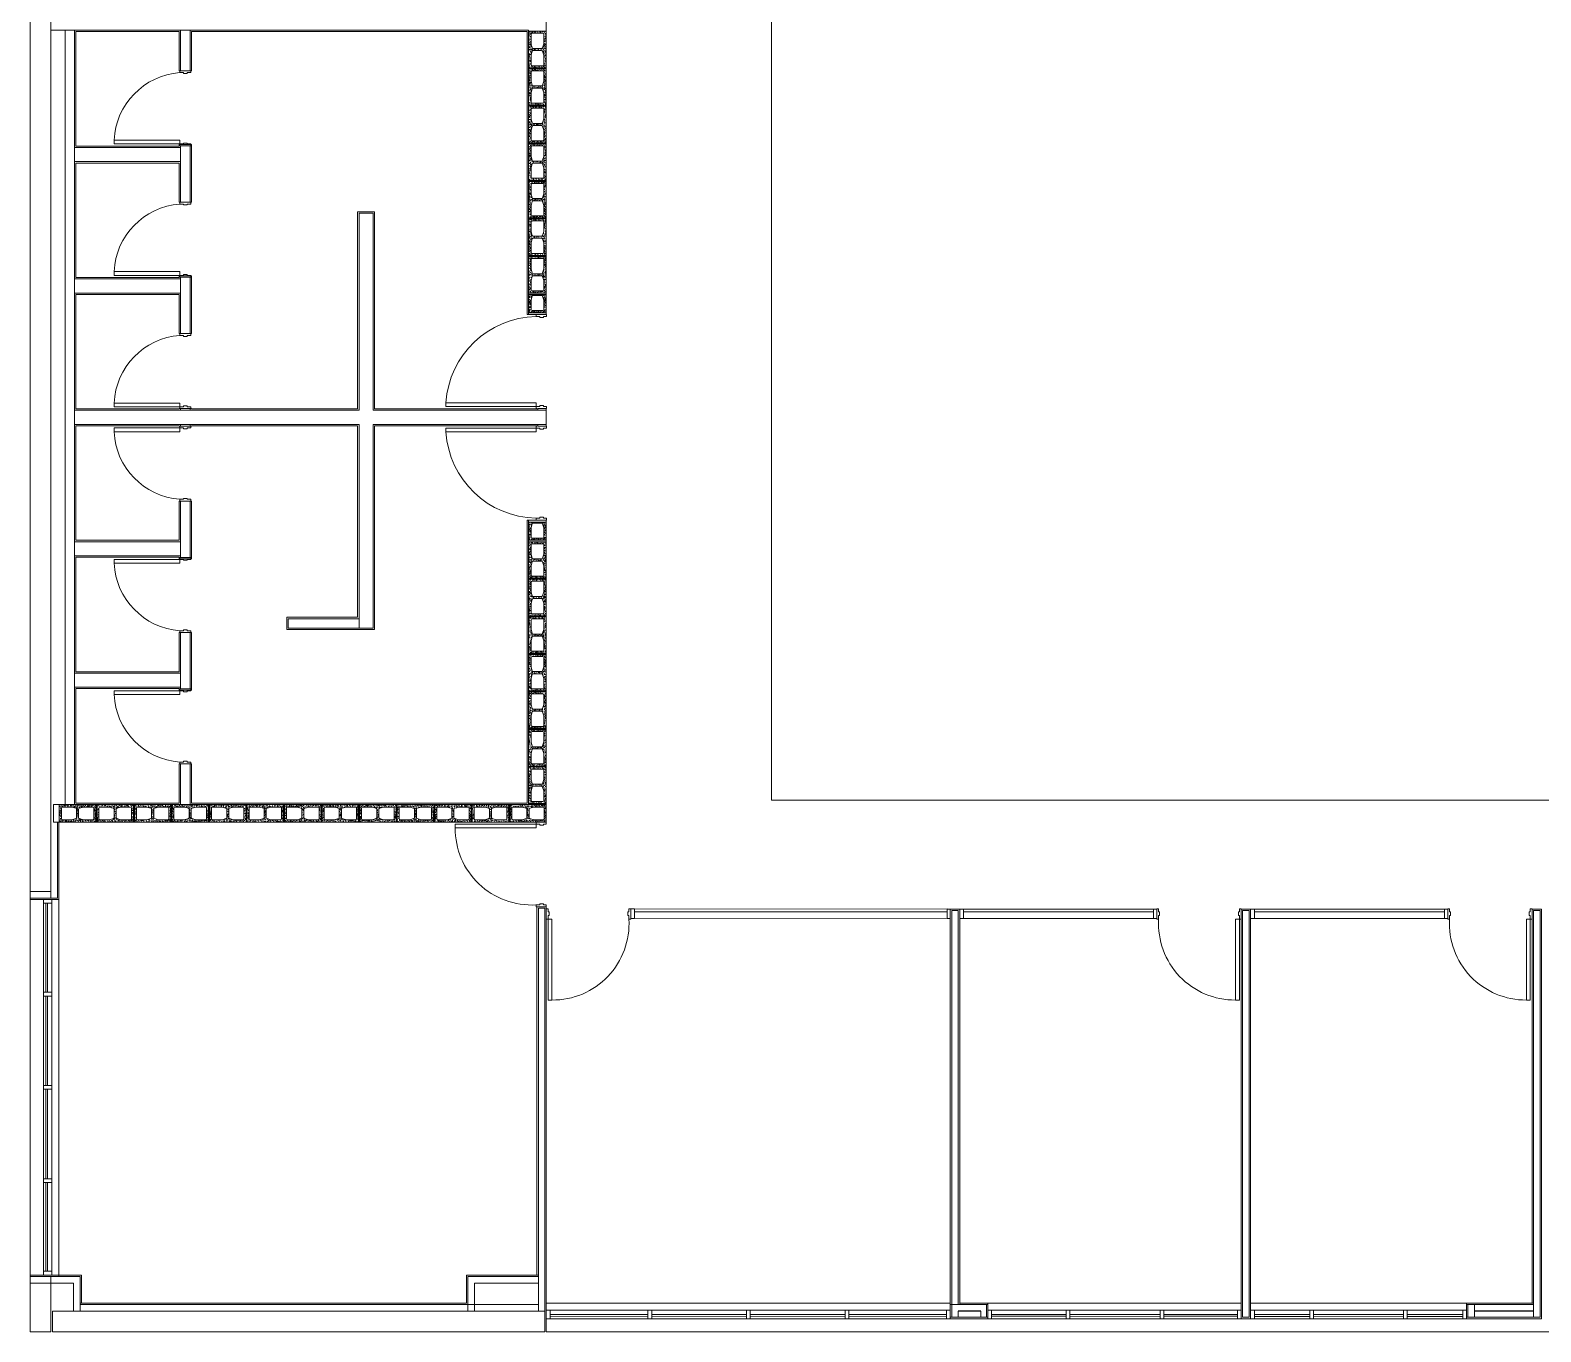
# Model space of a CAD drawing. Header units: millimetres. Extents: x 111.5 to 154.8, y 43.5 to 84.5.
# Drawn here: x 121.08 to 137.17, y 49.87 to 63.74 of the extents above; entities that cross this region are included whole.
import ezdxf

# ---------------------------------------------------------------- set-up
doc = ezdxf.new("R2010")
doc.units = ezdxf.units.MM
for name, color, linetype, lineweight in [('A-CARPINTERIAS', 252, 'Continuous', 0), ('EST__LIVIANAS', 1, 'Continuous', 0), ('MAMP_BLOQUE_HORMIGON_BLOQU', 67, 'Continuous', 0), ('MAMP_CERAMICA_VISTA', 60, 'Continuous', 0), ('MURO', 3, 'Continuous', 0), ('MURO_VISTA', 252, 'Continuous', 0), ('MUROS', 3, 'Continuous', 0)]:
    doc.layers.add(name, color=color, linetype=linetype, lineweight=lineweight)

# ---------------------------------------------------------------- blocks, each defined once
blk = doc.blocks.new('VANO_1_00_MARCO')
at = {"layer": 'A-CARPINTERIAS', "color": 2, "elevation": -0.561003}
for points in [[(1251927.977543, 650318.173906), (1251927.977543, 650308.173906), (1251947.977543, 650308.173906), (1251947.977543, 650348.173906), (1251957.977543, 650348.173906), (1251957.977543, 650388.173906), (1251947.977543, 650388.173906), (1251947.977543, 650418.173906), (1251927.977543, 650418.173906), (1251927.977543, 650408.173906)], [(1252927.977543, 650318.162742), (1252927.977543, 650308.162742), (1252907.977543, 650308.162742), (1252907.977543, 650348.162742), (1252897.977543, 650348.162742), (1252897.977543, 650388.162742), (1252907.977543, 650388.162742), (1252907.977543, 650418.162743), (1252927.977543, 650418.162743), (1252927.977543, 650408.162743)], [(1252907.978629, 650308.162742), (1252867.978629, 650308.162742), (1252867.978629, 649347.639591), (1252907.978629, 649347.639591), (1252907.978629, 650308.162742)]]:
    blk.add_lwpolyline(points, dxfattribs=at)
at = {"layer": 'A-CARPINTERIAS'}
blk.add_arc((1252934.110365, 650331.83776, -0.561003), 986.417479, 181.375192, 266.155874, dxfattribs=at)
blk = doc.blocks.new('VANO_0_80')
at = {"layer": 'A-CARPINTERIAS', "color": 2, "elevation": 1.747012}
for points in [[(1047081.946607, 655845.934209), (1047121.946607, 655845.934209), (1047121.946607, 656545.619597), (1047081.946607, 656545.619597), (1047081.946607, 655845.934209)], [(1047061.946607, 655735.934209), (1047061.946607, 655725.934209), (1047081.946607, 655725.934209), (1047081.946607, 655765.93421), (1047091.946607, 655765.93421), (1047091.946607, 655805.934209), (1047081.946607, 655805.934209), (1047081.946607, 655845.934209), (1047061.946607, 655845.934209), (1047061.946607, 655835.934209)], [(1047861.946607, 655735.934209), (1047861.946607, 655725.934209), (1047841.946607, 655725.934209), (1047841.946607, 655765.93421), (1047831.946607, 655765.93421), (1047831.946607, 655805.934209), (1047841.946607, 655805.934209), (1047841.946607, 655845.934209), (1047861.946607, 655845.934209), (1047861.946607, 655835.934209)]]:
    blk.add_lwpolyline(points, dxfattribs=at)
at = {"layer": 'A-CARPINTERIAS'}
blk.add_arc((1047085.485669, 655787.805149, 1.747012), 758.691069, 4.394169, 87.245436, dxfattribs=at)
blk = doc.blocks.new('VANO_90')
at = {"layer": 'A-CARPINTERIAS', "color": 2}
for points in [[(-99.988837, 900), (-109.988837, 900), (-109.988837, 880), (-69.988837, 880), (-69.988837, 870), (-29.988837, 870), (-29.988837, 880), (0.011163, 880), (0.011163, 900), (-9.988837, 900)], [(-110, 19.998914), (-110, 59.998914), (-970.523151, 59.998914), (-970.523151, 19.998914), (-110, 19.998914)], [(-100, 0), (-110, 0), (-110, 20), (-70, 20), (-70, 30), (-30, 30), (-30, 20), (0, 20), (0, 0), (-10, 0)]]:
    blk.add_lwpolyline(points, dxfattribs=at)
at = {"layer": 'A-CARPINTERIAS'}
blk.add_arc((-156.752453, 67.539065), 813.805629, 86.706474, 180.53087, dxfattribs=at)
blk = doc.blocks.new('A$C2D8E3321')
at = {"layer": 'MAMP_BLOQUE_HORMIGON_BLOQU', "linetype": 'Continuous'}
h = blk.add_hatch(dxfattribs=at)
h.set_pattern_fill('AR-CONC', color=253, scale=0.2, style=0)
h.set_pattern_definition([(50, (-279883.144, 27804.65), (36.4369338, -3.187817), [3.81, -41.91]), (355, (-279883.144, 27804.65), (-7.0486843, 38.211369), [3.048, -33.528117]), (100.451445, (-279880.108, 27804.384), (29.3882494, 35.0235504), [3.238002, -35.618049]), (46.1842, (-279883.144, 27814.81), (54.215808, -8.4084656), [5.715, -62.865]), (96.635558, (-279878.626, 27814.11), (47.480827, 49.485225), [4.857005, -53.427122]), (351.184151, (-279883.144, 27814.81), (47.480827, 49.485225), [4.571993, -50.291946]), (21, (-279878.064, 27812.27), (30.3228783, -20.4530396), [3.81, -41.91]), (326, (-279878.064, 27812.27), (12.3604057, 36.837593), [3.048, -33.528]), (71.451445, (-279875.537, 27810.566), (42.683284, 16.3845538), [3.238002, -35.6179875]), (37.5, (-279883.144, 27804.65), (0.61772065, 16.9110078), [0, -33.1216, 0, -34.036, 0, -33.655]), (7.5, (-279883.144, 27804.65), (13.3639325, 20.036115), [0, -19.4056, 0, -32.3596, 0, -12.827]), (327.5, (-279894.472, 27804.65), (27.11811903, -1.1457488), [0, -12.7, 0, -39.624, 0, -52.578]), (317.5, (-279899.552, 27804.65), (29.6258363, 5.0852982), [0, -16.51, 0, -26.3144, 0, -37.338])])
h.paths.add_polyline_path([(0, 190), (0, 0), (390, 0), (390, 190)])
h.paths.add_polyline_path([(214, 150), (256, 163), (356, 163, -0.414214), (368, 151), (368, 39, -0.414214), (356, 27), (256, 27), (214, 39, -0.315202), (206, 51), (206, 139, -0.315202)], flags=16)
h.paths.add_polyline_path([(184, 139), (184, 51, -0.315202), (176, 39), (134, 27), (34, 27, -0.414214), (22, 39), (22, 151, -0.414214), (34, 163), (134, 163), (176, 150, -0.315202)], flags=16)
for p, q in [((390, 190), (0, 190)), ((0, 190), (0, 0)), ((34, 163), (134, 163)), ((176, 150), (134, 163)), ((214, 150), (256, 163)), ((356, 163), (256, 163)), ((390, 190), (390, 0)), ((22, 151), (22, 39)), ((34, 27), (134, 27)), ((176, 39), (134, 27)), ((184, 139), (184, 51)), ((206, 139), (206, 51)), ((214, 39), (256, 27)), ((356, 27), (256, 27)), ((368, 151), (368, 39)), ((390, 0), (0, 0))]:
    blk.add_line(p, q)
for centre, start, end in [((34, 151), 90, 180), ((356, 151), 0, 90), ((34, 39), 180, 270), ((172, 139), 0, 69.9797), ((172, 51), 290.0203, 0), ((218, 139), 110.0203, 180), ((218, 51), 180, 249.9797), ((356, 39), 270, 0)]:
    blk.add_arc(centre, 12, start, end)

msp = doc.modelspace()

# ---------------------------------------------------------------- hatches: boundary and pattern name
at = {"layer": 'MAMP_BLOQUE_HORMIGON_BLOQU', "linetype": 'Continuous'}
h = msp.add_hatch(dxfattribs=at)
h.set_pattern_fill('AR-CONC', color=253, scale=0.0002, angle=270, style=0)
h.set_pattern_definition([(320, (154.190733, 337.612454), (-0.003187817, -0.0364369338), [0.00381, -0.04191]), (265, (154.190733, 337.612454), (0.038211369, 0.0070486843), [0.003048, -0.033528117]), (10.451445, (154.190467, 337.609417), (0.0350235504, -0.0293882494), [0.003238002, -0.035618049]), (316.1842, (154.200893, 337.612454), (-0.0084084656, -0.054215808), [0.005715, -0.062865]), (6.635558, (154.20019, 337.607936), (0.049485225, -0.047480827), [0.004857005, -0.053427122]), (261.184151, (154.20089, 337.612454), (0.049485225, -0.047480827), [0.004571993, -0.050291946]), (291, (154.198353, 337.607374), (-0.0204530396, -0.0303228783), [0.00381, -0.04191]), (236, (154.198353, 337.607374), (0.036837593, -0.0123604057), [0.003048, -0.033528]), (341.451445, (154.196648, 337.604847), (0.016384554, -0.042683284), [0.003238002, -0.0356179875]), (307.5, (154.190733, 337.612454), (0.0169110078, -0.00061772065), [0, -0.0331216, 0, -0.034036, 0, -0.033655]), (277.5, (154.190733, 337.612454), (0.020036115, -0.0133639325), [0, -0.0194056, 0, -0.0323596, 0, -0.012827]), (237.5, (154.190733, 337.623782), (-0.0011457488, -0.02711811903), [0, -0.0127, 0, -0.039624, 0, -0.052578]), (227.5, (154.190733, 337.628862), (0.0050852982, -0.0296258363), [0, -0.01651, 0, -0.0263144, 0, -0.037338])])
h.paths.add_polyline_path([(126.525, 60.913), (126.437, 60.913, 0.315202), (126.425, 60.905), (126.413, 60.863), (126.413, 60.763, 0.414214), (126.425, 60.751), (126.537, 60.751, 0.414214), (126.549, 60.763), (126.549, 60.863), (126.536, 60.904, 0.346235)], flags=16)
h.paths.add_polyline_path([(126.386, 60.924), (126.576, 60.924), (126.576, 60.729), (126.386, 60.729)])
h = msp.add_hatch(dxfattribs=at)
h.set_pattern_fill('AR-CONC', color=253, scale=0.0002, angle=270, style=0)
h.set_pattern_definition([(320, (154.190717, 335.187573), (-0.003187817, -0.0364369338), [0.00381, -0.04191]), (265, (154.190717, 335.187573), (0.038211369, 0.0070486843), [0.003048, -0.033528117]), (10.451445, (154.19045, 335.184536), (0.0350235504, -0.0293882494), [0.003238002, -0.035618049]), (316.1842, (154.200877, 335.187573), (-0.0084084656, -0.054215808), [0.005715, -0.062865]), (6.635558, (154.200176, 335.183055), (0.049485225, -0.047480827), [0.004857005, -0.053427122]), (261.184151, (154.200877, 335.18757), (0.049485225, -0.047480827), [0.004571993, -0.050291946]), (291, (154.198337, 335.182493), (-0.0204530396, -0.0303228783), [0.00381, -0.04191]), (236, (154.198337, 335.182493), (0.036837593, -0.0123604057), [0.003048, -0.033528]), (341.451445, (154.196632, 335.179966), (0.016384554, -0.042683284), [0.003238002, -0.0356179875]), (307.5, (154.190717, 335.187573), (0.0169110078, -0.00061772065), [0, -0.0331216, 0, -0.034036, 0, -0.033655]), (277.5, (154.190717, 335.187573), (0.020036115, -0.0133639325), [0, -0.0194056, 0, -0.0323596, 0, -0.012827]), (237.5, (154.190717, 335.198901), (-0.0011457488, -0.02711811903), [0, -0.0127, 0, -0.039624, 0, -0.052578]), (227.5, (154.190717, 335.20398), (0.0050852982, -0.0296258363), [0, -0.01651, 0, -0.0263144, 0, -0.037338])])
h.paths.add_polyline_path([(126.525, 58.488), (126.437, 58.488, 0.315202), (126.425, 58.481), (126.413, 58.438), (126.413, 58.338, 0.414214), (126.425, 58.326), (126.537, 58.326, 0.414214), (126.549, 58.338), (126.549, 58.438), (126.536, 58.479, 0.346235)], flags=16)
h.paths.add_polyline_path([(126.386, 58.499), (126.576, 58.499), (126.576, 58.304), (126.386, 58.304)])

# ---------------------------------------------------------------- linework, layer by layer
at = {"layer": 'A-CARPINTERIAS'}
for p, q in [((121.241, 53.488, 1.071), (121.241, 54.436, 1.073)), ((121.261, 53.488, 1.071), (121.261, 54.436, 1.073)), ((127.516, 54.345, 0.001), (130.846, 54.346, 1.067)), ((131.021, 54.345, 1.067), (133.046, 54.345, -1.531)), ((134.121, 54.345, -1.531), (136.146, 54.345, -4.129)), ((121.241, 52.495, 1.07), (121.241, 53.448, 1.071)), ((121.261, 52.495, 1.07), (121.261, 53.448, 1.071)), ((121.241, 51.501, 1.068), (121.241, 52.456, 1.07)), ((121.261, 51.501, 1.068), (121.261, 52.456, 1.07)), ((121.241, 50.515, 1.068), (121.241, 51.461, 1.07)), ((121.261, 50.515, 1.068), (121.261, 51.461, 1.07)), ((127.659, 50.056, 1.066), (126.616, 50.055, 0.015)), ((127.659, 50.036, 1.066), (126.616, 50.035, 0.015)), ((128.709, 50.056, 1.07), (127.699, 50.055, 0.01)), ((128.709, 50.036, 1.07), (127.699, 50.035, 0.01)), ((128.749, 50.056, 1.07), (129.759, 50.055, 0.01)), ((128.749, 50.036, 1.07), (129.759, 50.035, 0.01)), ((129.799, 50.056, 1.066), (130.841, 50.055, 0.015)), ((129.799, 50.036, 1.066), (130.841, 50.035, 0.015)), ((131.321, 50.056, 1.07), (132.116, 50.056, 0.546)), ((131.321, 50.036, 1.07), (132.116, 50.036, 0.546)), ((133.116, 50.056, 1.593), (132.156, 50.055, 0.542)), ((133.116, 50.036, 1.593), (132.156, 50.035, 0.542)), ((133.941, 50.056, 1.07), (133.156, 50.056, 0.546)), ((133.941, 50.036, 1.07), (133.156, 50.036, 0.546)), ((134.711, 50.055, -1.009), (134.121, 50.055, -2.575)), ((134.711, 50.035, -1.009), (134.121, 50.035, -2.575)), ((135.711, 50.056, -1.005), (134.751, 50.055, -2.056)), ((135.711, 50.036, -1.005), (134.751, 50.035, -2.056)), ((135.751, 50.055, -1.009), (136.341, 50.055, -2.575)), ((135.751, 50.035, -1.009), (136.341, 50.035, -2.575))]:
    msp.add_line(p, q, dxfattribs=at)
at = {"layer": 'A-CARPINTERIAS', "color": 2, "elevation": 0.001}
for points in [[(126.466, 55.279), (126.466, 55.239), (125.606, 55.239), (125.606, 55.279), (126.466, 55.279)], [(126.476, 55.299), (126.466, 55.299), (126.466, 55.279), (126.506, 55.279), (126.506, 55.269), (126.546, 55.269), (126.546, 55.279), (126.576, 55.279), (126.576, 55.299), (126.566, 55.299)], [(126.476, 54.399), (126.466, 54.399), (126.466, 54.419), (126.506, 54.419), (126.506, 54.429), (126.546, 54.429), (126.546, 54.419), (126.576, 54.419), (126.576, 54.399), (126.566, 54.399)]]:
    msp.add_lwpolyline(points, dxfattribs=at)
at = {"layer": 'A-CARPINTERIAS'}
for points, elevation in [([(121.306, 54.476), (121.306, 54.436), (121.216, 54.436), (121.216, 54.476)], 1.064), ([(121.306, 54.476), (121.306, 50.475), (121.216, 50.475), (121.216, 54.476)], 1.068), ([(127.516, 54.275), (127.476, 54.275), (127.476, 54.376), (127.516, 54.376)], 1.064), ([(127.516, 54.275), (130.846, 54.276), (130.846, 54.376), (127.516, 54.375)], 1.066), ([(130.881, 54.275), (130.846, 54.275), (130.846, 54.375), (130.881, 54.375)], -0.002), ([(131.021, 54.275), (130.981, 54.275), (130.981, 54.375), (131.021, 54.375)], -0.002), ([(131.021, 54.275), (133.046, 54.275), (133.046, 54.375), (131.021, 54.375)], 1.066), ([(133.081, 54.275), (133.046, 54.275), (133.046, 54.375), (133.081, 54.375)], -1.531), ([(134.121, 54.275), (134.081, 54.275), (134.081, 54.375), (134.121, 54.375)], -2.6), ([(134.121, 54.275), (136.146, 54.275), (136.146, 54.375), (134.121, 54.375)], -1.532), ([(136.181, 54.275), (136.146, 54.275), (136.146, 54.375), (136.181, 54.375)], -4.129), ([(121.306, 53.488), (121.306, 53.448), (121.216, 53.448), (121.216, 53.488)], 1.068), ([(121.306, 52.495), (121.306, 52.456), (121.216, 52.456), (121.216, 52.495)], 1.068), ([(121.306, 51.501), (121.306, 51.461), (121.216, 51.461), (121.216, 51.501)], 1.068), ([(121.306, 50.515), (121.306, 50.475), (121.216, 50.475), (121.216, 50.515)], 1.068), ([(126.576, 50.1), (130.881, 50.1), (130.881, 50.01), (126.576, 50.01)], 1.067), ([(126.576, 50.1), (126.616, 50.1), (126.616, 50.01), (126.576, 50.01)], 1.059), ([(127.659, 50.1), (127.699, 50.1), (127.699, 50.01), (127.659, 50.01)], 1.063), ([(128.709, 50.1), (128.749, 50.1), (128.749, 50.01), (128.709, 50.01)], 1.067), ([(128.749, 50.1), (128.709, 50.1), (128.709, 50.01), (128.749, 50.01)], 1.067), ([(128.709, 50.1), (128.749, 50.1), (128.749, 50.01), (128.709, 50.01)], 1.067), ([(128.749, 50.1), (128.709, 50.1), (128.709, 50.01), (128.749, 50.01)], 1.067), ([(129.799, 50.1), (129.759, 50.1), (129.759, 50.01), (129.799, 50.01)], 1.063), ([(130.881, 50.1), (130.841, 50.1), (130.841, 50.01), (130.881, 50.01)], 1.059), ([(131.281, 50.1), (133.981, 50.1), (133.981, 50.01), (131.281, 50.01)], 1.067), ([(131.321, 50.1), (131.281, 50.1), (131.281, 50.01), (131.321, 50.01)], 1.594), ([(132.156, 50.1), (132.116, 50.1), (132.116, 50.01), (132.156, 50.01)], 1.59), ([(132.116, 50.1), (132.156, 50.1), (132.156, 50.01), (132.116, 50.01)], 1.586), ([(133.116, 50.1), (133.156, 50.1), (133.156, 50.01), (133.116, 50.01)], 1.59), ([(133.941, 50.1), (133.981, 50.1), (133.981, 50.01), (133.941, 50.01)], 1.594), ([(134.081, 50.1), (136.381, 50.1), (136.381, 50.01), (134.081, 50.01)], -1.531), ([(134.081, 50.1), (134.121, 50.1), (134.121, 50.01), (134.081, 50.01)], -1.017), ([(134.121, 50.1), (134.081, 50.1), (134.081, 50.01), (134.121, 50.01)], -1.012), ([(134.751, 50.1), (134.711, 50.1), (134.711, 50.01), (134.751, 50.01)], -1.008), ([(134.711, 50.1), (134.751, 50.1), (134.751, 50.01), (134.711, 50.01)], -1.012), ([(134.711, 50.1), (134.751, 50.1), (134.751, 50.01), (134.711, 50.01)], -1.012), ([(135.711, 50.1), (135.751, 50.1), (135.751, 50.01), (135.711, 50.01)], -1.008), ([(136.381, 50.1), (136.341, 50.1), (136.341, 50.01), (136.381, 50.01)], -1.017), ([(136.341, 50.1), (136.381, 50.1), (136.381, 50.01), (136.341, 50.01)], -1.012)]:
    msp.add_lwpolyline(points, close=True, dxfattribs=dict(at, elevation=elevation))
msp.add_arc((126.419, 55.232, 0.001), 0.814, 179.4691, 273.2935, dxfattribs=at)
at = {"layer": 'EST__LIVIANAS', "elevation": 1.066}
msp.add_lwpolyline([(128.976, 66.936), (128.976, 55.536), (146.976, 55.536), (146.976, 65.369), (145.697, 66.936)], close=True, dxfattribs=at)
at = {"layer": 'MAMP_BLOQUE_HORMIGON_BLOQU'}
for p, q in [((126.386, 60.924, 0.855), (126.386, 60.729, 0.855)), ((126.576, 60.924, 0.855), (126.386, 60.924, 0.855)), ((126.386, 60.924, 0.855), (126.386, 60.729, 0.855)), ((126.425, 60.905, 0.855), (126.413, 60.863, 0.855)), ((126.413, 60.763, 0.855), (126.413, 60.863, 0.855)), ((126.525, 60.913, 0.855), (126.437, 60.913, 0.855)), ((126.536, 60.905, 0.855), (126.549, 60.863, 0.855)), ((126.549, 60.763, 0.855), (126.549, 60.863, 0.855)), ((126.576, 60.924, 0.855), (126.576, 60.729, 0.855)), ((126.576, 60.729, 0.855), (126.576, 60.924, 0.855)), ((126.576, 60.729, 0.855), (126.386, 60.729, 0.855)), ((126.537, 60.751, 0.855), (126.425, 60.751, 0.855)), ((126.386, 58.499, 0.001), (126.386, 58.304, 0.001)), ((126.576, 58.499, 0.001), (126.386, 58.499, 0.001)), ((126.386, 58.499, 0.001), (126.386, 58.304, 0.001)), ((126.425, 58.481, 0.001), (126.413, 58.438, 0.001)), ((126.413, 58.338, 0.001), (126.413, 58.438, 0.001)), ((126.525, 58.488, 0.001), (126.437, 58.488, 0.001)), ((126.536, 58.481, 0.001), (126.549, 58.438, 0.001)), ((126.549, 58.338, 0.001), (126.549, 58.438, 0.001)), ((126.576, 58.499, 0.001), (126.576, 58.304, 0.001)), ((126.576, 58.304, 0.001), (126.576, 58.499, 0.001)), ((126.576, 58.304, 0.001), (126.386, 58.304, 0.001)), ((126.537, 58.326, 0.001), (126.425, 58.326, 0.001))]:
    msp.add_line(p, q, dxfattribs=at)
for centre, start, end in [((126.437, 60.901, 0.855), 90, 159.9797), ((126.437, 60.901, 0.855), 90, 159.9797), ((126.525, 60.901, 0.855), 20.0203, 90), ((126.425, 60.763, 0.855), 180, 270), ((126.537, 60.763, 0.855), 270, 0), ((126.437, 58.476, 0.001), 90, 159.9797), ((126.437, 58.476, 0.001), 90, 159.9797), ((126.525, 58.476, 0.001), 20.0203, 90), ((126.425, 58.338, 0.001), 180, 270), ((126.537, 58.338, 0.001), 270, 0)]:
    msp.add_arc(centre, 0.012, start, end, dxfattribs=at)
at = {"layer": 'MAMP_CERAMICA_VISTA'}
for points, elevation in [([(126.476, 60.709), (126.371, 60.709), (126.371, 63.724), (125.705, 63.724), (125.705, 63.724), (122.794, 63.724), (122.794, 63.307), (122.664, 63.307), (122.664, 63.724), (121.564, 63.724), (121.564, 62.504), (122.664, 62.504), (122.664, 62.522), (122.794, 62.522), (122.794, 61.907), (122.664, 61.907), (122.664, 62.324), (121.564, 62.324), (121.564, 61.104), (122.664, 61.104), (122.664, 61.122), (122.794, 61.122), (122.794, 60.507), (122.664, 60.507), (122.664, 60.924), (121.564, 60.924), (121.564, 59.704), (122.664, 59.704), (122.664, 59.707), (122.794, 59.707), (122.794, 59.704), (124.565, 59.704), (124.565, 61.744), (124.565, 61.744), (124.565, 61.804), (124.745, 61.804), (124.745, 59.704), (126.484, 59.704)], 0.001), ([(124.58, 59.689), (124.58, 61.789), (124.73, 61.789), (124.73, 59.689), (124.981, 59.689)], -0.016), ([(126.476, 58.519), (126.371, 58.519), (126.371, 55.504), (125.705, 55.504), (125.705, 55.504), (122.794, 55.504), (122.794, 55.921), (122.664, 55.921), (122.664, 55.504), (121.564, 55.504), (121.564, 56.724), (122.664, 56.724), (122.664, 56.706), (122.794, 56.706), (122.794, 57.321), (122.664, 57.321), (122.664, 56.904), (121.564, 56.904), (121.564, 58.124), (122.664, 58.124), (122.664, 58.106), (122.794, 58.106), (122.794, 58.721), (122.664, 58.721), (122.664, 58.304), (121.564, 58.304), (121.564, 59.524), (122.664, 59.524), (122.664, 59.521), (122.794, 59.521), (122.794, 59.524), (124.565, 59.524), (124.565, 57.484), (123.811, 57.484), (123.811, 57.354), (124.745, 57.354), (124.745, 59.524), (126.484, 59.524)], 0.001)]:
    msp.add_lwpolyline(points, dxfattribs=dict(at, elevation=elevation))
at = {"layer": 'MURO'}
for p, q in [((121.381, 54.476, 1.064), (121.381, 55.299, 0.001)), ((121.076, 54.476, 1.064), (121.381, 54.476, 1.064)), ((121.381, 54.476, 1.064), (121.076, 54.476, 1.064)), ((121.076, 50.475, 1.064), (121.624, 50.475, 1.064)), ((121.624, 50.475, 1.064), (121.624, 50.175, 1.064)), ((125.726, 50.475, 1.064), (125.726, 50.175, 1.064)), ((126.491, 50.475, 1.064), (125.726, 50.475, 1.064)), ((121.609, 50.175, 1.064), (125.726, 50.175, 1.064)), ((130.881, 50.175, 1.064), (130.881, 50.01, 1.067)), ((131.086, 50.175, 1.064), (130.981, 50.175, 1.064)), ((131.086, 50.175, 1.064), (131.281, 50.175, 1.064)), ((131.281, 50.175, 1.064), (131.281, 50.01, 1.067)), ((137.096, 50.175, 0.002), (136.381, 50.175, 0.002)), ((136.381, 50.175, 0.002), (136.381, 50.01, 0.002)), ((131.086, 50.01, 1.067), (130.881, 50.01, 1.067)), ((131.086, 50.01, 1.067), (131.281, 50.01, 1.067)), ((137.081, 50.01, 5.314), (136.381, 50.01, 0.002))]:
    msp.add_line(p, q, dxfattribs=at)
for points, elevation in [([(121.296, 75.37), (121.296, 54.491), (121.076, 54.491), (121.076, 75.37), (121.296, 75.37)], 1.064), ([(126.386, 63.739), (121.296, 63.739), (121.296, 63.929), (126.576, 63.929), (126.576, 63.739)], -1.06), ([(126.386, 63.739), (126.386, 60.709), (126.576, 60.709), (126.576, 63.739)], -1.06), ([(121.549, 59.689), (124.58, 59.689), (124.58, 61.789), (124.73, 61.789), (124.73, 59.689), (126.576, 59.689), (126.576, 59.539), (124.73, 59.539), (124.73, 57.369), (123.826, 57.369), (123.826, 57.469), (124.58, 57.469), (124.58, 59.539), (121.549, 59.539), (121.549, 59.689)], -0.001), ([(126.386, 55.489), (126.386, 58.519), (126.576, 58.519), (126.576, 55.489)], 0.001), ([(124.58, 57.469), (124.58, 57.369)], -0.001), ([(126.576, 55.489), (126.576, 55.489), (126.576, 55.299), (121.326, 55.299), (121.326, 55.489), (126.386, 55.489)], 0.001), ([(137.081, 50.01), (137.181, 50.01), (137.181, 54.375), (137.081, 54.375), (137.081, 50.175)], 5.314)]:
    msp.add_lwpolyline(points, dxfattribs=dict(at, elevation=elevation))
for points, elevation in [([(121.549, 63.739), (121.549, 55.489), (121.449, 55.489), (121.449, 63.739)], -1.064), ([(122.779, 63.307), (122.779, 63.739), (122.679, 63.739), (122.679, 63.307)], 2.363), ([(122.679, 62.339), (122.679, 62.489), (121.549, 62.489), (121.549, 62.339)], -1.064), ([(122.779, 61.907), (122.779, 62.507), (122.679, 62.507), (122.679, 61.907)], 2.363), ([(122.679, 60.939), (122.679, 61.089), (121.549, 61.089), (121.549, 60.939)], -1.064), ([(122.779, 60.507), (122.779, 61.107), (122.679, 61.107), (122.679, 60.507)], 2.363), ([(126.576, 59.689), (126.576, 59.709), (126.486, 59.709), (126.486, 59.689)], -0.001), ([(126.576, 59.539), (126.576, 59.519), (126.484, 59.519), (126.484, 59.539)], -0.001), ([(122.779, 58.721), (122.779, 58.121), (122.679, 58.121), (122.679, 58.721)], 2.363), ([(122.679, 58.289), (122.679, 58.139), (121.549, 58.139), (121.549, 58.289)], -1.064), ([(122.779, 57.321), (122.779, 56.721), (122.679, 56.721), (122.679, 57.321)], 2.363), ([(122.679, 56.889), (122.679, 56.739), (121.549, 56.739), (121.549, 56.889)], -1.064), ([(122.779, 55.921), (122.779, 55.489), (122.679, 55.489), (122.679, 55.921)], 2.363), ([(130.981, 50.16), (130.981, 54.375), (130.881, 54.375), (130.881, 50.16)], 1.067), ([(134.081, 54.375), (134.081, 50.01), (133.981, 50.01), (133.981, 54.375)], -1.531), ([(121.296, 50.46), (121.296, 49.87), (121.076, 49.87), (121.076, 50.46)], 0.002), ([(126.561, 49.871), (126.561, 50.091), (121.312, 50.09), (121.312, 49.87)], 1.064)]:
    msp.add_lwpolyline(points, close=True, dxfattribs=dict(at, elevation=elevation))
for points in [[(122.779, 59.689), (122.779, 59.707), (122.679, 59.707), (122.679, 59.689)], [(122.779, 59.539), (122.779, 59.521), (122.679, 59.521), (122.679, 59.539)]]:
    msp.add_lwpolyline(points, close=True, dxfattribs=at)
at = {"layer": 'MURO_VISTA'}
for p, q in [((121.366, 54.491, 1.064), (121.366, 55.299, 0.001)), ((121.296, 54.561, 1.064), (121.076, 54.561, 1.064)), ((121.366, 54.491, 1.064), (121.076, 54.491, 1.064)), ((121.076, 50.46, 1.064), (121.076, 54.491, 1.064)), ((121.381, 50.46, 2.128), (121.381, 54.491, 2.128)), ((121.076, 50.46, 1.064), (121.609, 50.46, 1.064)), ((121.539, 50.39, 1.064), (121.076, 50.39, 1.064)), ((121.539, 50.39, 1.064), (121.539, 50.09, 1.064)), ((121.609, 50.46, 1.064), (121.609, 50.09, 1.064)), ((125.741, 50.46, 1.064), (125.741, 50.09, 1.064)), ((126.491, 50.46, 1.064), (125.741, 50.46, 1.064)), ((125.811, 50.39, 1.064), (125.811, 50.09, 1.064)), ((125.811, 50.39, 1.064), (126.491, 50.39, 1.064)), ((121.609, 50.16, 1.064), (126.491, 50.16, 1.064)), ((121.609, 50.09, 1.064), (126.491, 50.09, 1.064)), ((126.576, 50.175, 1.064), (130.881, 50.175, 1.064)), ((131.086, 50.16, 1.064), (130.881, 50.16, 1.064)), ((130.896, 50.16, 1.064), (130.896, 50.025)), ((131.086, 50.095, 1.067), (130.966, 50.095, 1.067)), ((131.086, 50.09, 1.064), (130.966, 50.09, 1.064)), ((130.966, 50.09, 1.064), (130.966, 50.025)), ((131.086, 50.16, 1.064), (131.281, 50.16, 1.064)), ((131.086, 50.095, 1.067), (131.206, 50.095, 1.067)), ((131.086, 50.09, 1.064), (131.206, 50.09, 1.064)), ((131.206, 50.09, 1.064), (131.206, 50.025)), ((131.266, 50.16, 1.064), (131.266, 50.025)), ((131.281, 50.175, 1.064), (133.981, 50.175, 1.064)), ((134.081, 50.175, 1.064), (136.381, 50.175, 0.002)), ((137.096, 50.16, 0.002), (136.381, 50.16, 0.002)), ((136.396, 50.16, 0.002), (136.396, 50.025, -1.066)), ((136.466, 50.025, 0.002), (136.466, 50.16, 0.002)), ((137.096, 50.095, 0.002), (136.466, 50.095, 0.002)), ((137.096, 50.09, 0.002), (136.466, 50.09, 0.002)), ((131.086, 50.025, 1.067), (130.881, 50.025, 1.067)), ((131.086, 50.025, 1.067), (131.281, 50.025, 1.067)), ((137.096, 50.025, 0.002), (136.381, 50.025, 0.002))]:
    msp.add_line(p, q, dxfattribs=at)
for points, elevation in [([(126.561, 50.091), (126.561, 54.384), (126.491, 54.384), (126.491, 50.091)], 0.001), ([(130.966, 50.16), (130.966, 54.36), (130.896, 54.36), (130.896, 50.16)], 1.067), ([(134.066, 54.36), (134.066, 50.025), (133.996, 50.025), (133.996, 54.36)], -1.531), ([(137.166, 50.025), (137.166, 54.36), (137.096, 54.36), (137.096, 50.025)], 5.314)]:
    msp.add_lwpolyline(points, close=True, dxfattribs=dict(at, elevation=elevation))
at = {"layer": 'MURO_VISTA', "elevation": 0.002}
msp.add_lwpolyline([(126.576, 49.87), (141.881, 49.87)], dxfattribs=at)
at = {"layer": 'MUROS', "elevation": 0.001}
msp.add_lwpolyline([(126.576, 49.87), (126.576, 54.399), (126.476, 54.399), (126.476, 50.475)], dxfattribs=at)

# ---------------------------------------------------------------- block references
at = {"layer": 'A-CARPINTERIAS', "yscale": 0.001, "zscale": 0.001}
for name, p, xscale, rotation in [('VANO_1_00_MARCO', (-523.842, 1312.637), 0.001, 270), ('VANO_1_00_MARCO', (-523.842, -1193.409), -0.001, 270), ('VANO_90', (126.576, 54.376, 0.001), -0.001, 270), ('VANO_90', (133.981, 54.376, -1.531), 0.001, 90), ('VANO_90', (137.081, 54.376, -4.129), 0.001, 90)]:
    msp.add_blockref(name, p, dxfattribs=dict(at, xscale=xscale, rotation=rotation))
at = {"layer": 'MAMP_BLOQUE_HORMIGON_BLOQU', "color": 251, "yscale": 0.001, "zscale": 0.001, "rotation": 270}
for p, xscale in [((126.386, 63.339, -1.06), -0.001), ((126.386, 62.939, -0.422), -0.001), ((126.386, 62.539, -0.422), -0.001), ((126.386, 62.139, 0.217), -0.001), ((126.386, 61.739, 0.217), -0.001), ((126.386, 61.339, 0.855), -0.001), ((126.386, 60.939, 0.855), -0.001), ((126.386, 58.289, 0.855), 0.001), ((126.386, 57.889, 0.855), 0.001), ((126.386, 57.489, 0.217), 0.001), ((126.386, 57.089, 0.217), 0.001), ((126.386, 56.689, -0.422), 0.001), ((126.386, 56.289, -0.422), 0.001), ((126.386, 55.889, -1.06), 0.001)]:
    msp.add_blockref('A$C2D8E3321', p, dxfattribs=dict(at, xscale=xscale))
at = {"layer": 'MAMP_BLOQUE_HORMIGON_BLOQU', "color": 251, "xscale": -0.001, "yscale": 0.001, "zscale": 0.001}
for p in [(121.776, 55.299, -7.657), (122.176, 55.299, -7.019), (122.576, 55.299, -6.381), (122.976, 55.299, -5.743), (123.376, 55.299, -5.104), (123.776, 55.299, -4.466), (124.176, 55.299, -3.828), (124.576, 55.299, -3.19), (124.976, 55.299, -2.552), (125.376, 55.299, -1.913), (125.776, 55.299, -1.275), (126.176, 55.299, -0.637), (126.576, 55.299, 0.001)]:
    msp.add_blockref('A$C2D8E3321', p, dxfattribs=at)
at = {"layer": 'MURO_VISTA', "yscale": 0.001, "zscale": 0.001, "rotation": 90}
for p, xscale in [((778.515, -984.555, 2.361), 0.001), ((778.515, -985.955, 2.361), 0.001), ((778.515, -987.355, 2.361), 0.001), ((778.515, 1106.583, 2.361), -0.001), ((778.515, 1105.183, 2.361), -0.001), ((778.515, 1103.783, 2.361), -0.001)]:
    msp.add_blockref('VANO_0_80', p, dxfattribs=dict(at, xscale=xscale))

doc.saveas('drawing.dxf')
